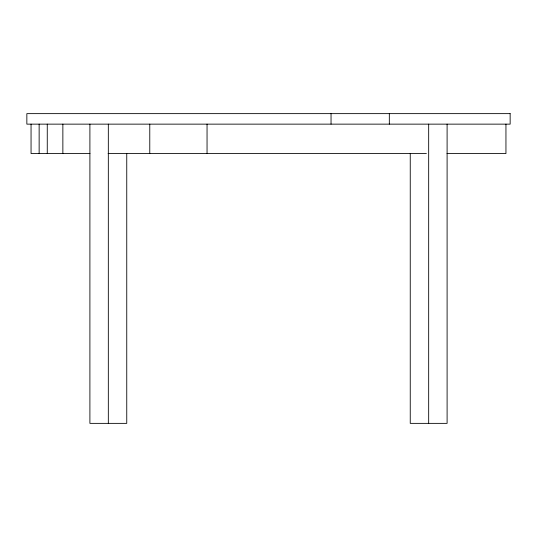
<?xml version="1.0" encoding="UTF-8"?>
<svg xmlns="http://www.w3.org/2000/svg" width="537" height="537" viewBox="0 0 537 537"><rect width="100%" height="100%" fill="white"/><g stroke="black" fill="none" stroke-linecap="round" stroke-linejoin="round"><path stroke-width="0.81" d="M89.994 153.562L31.052 153.562L31.052 124.141M108.098 153.562L426.398 153.562M447.006 153.562L505.948 153.562L505.948 124.141M447.099 124.141L447.099 423.364L410.248 423.364L410.248 153.475M428.674 124.141L428.674 423.364M389.325 113.636L389.325 124.141M331.04 113.636L331.04 124.141M207.047 124.141L207.047 153.562M149.776 124.141L149.776 153.562M126.752 153.475L126.752 423.364L89.901 423.364L89.901 124.141M108.326 124.141L108.326 423.364M62.863 124.141L62.863 153.562M47.263 124.141L47.263 153.562M39.141 124.141L39.141 153.562M510.15 113.636L26.85 113.636L26.85 124.141L510.15 124.141L510.15 113.636"/></g></svg>
